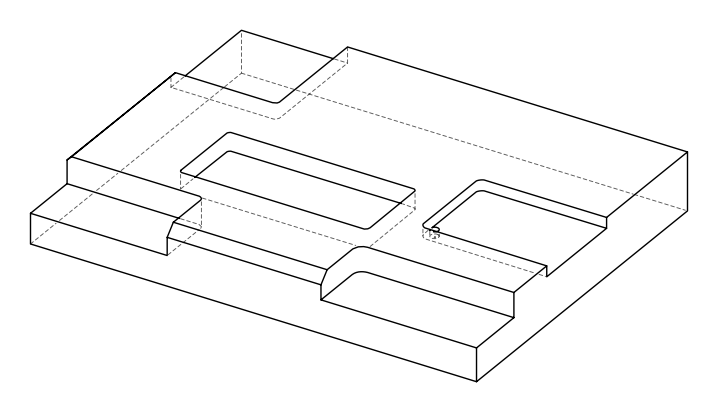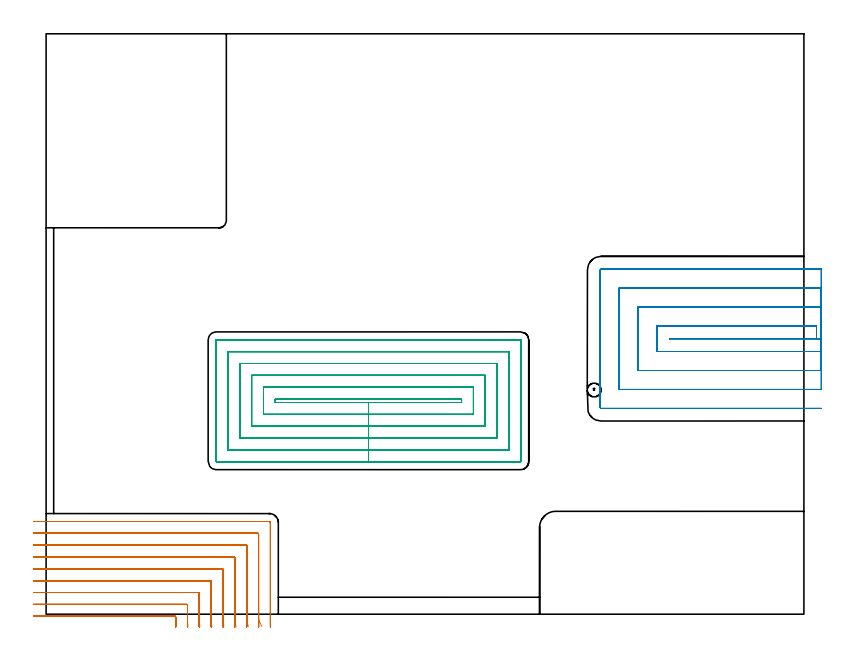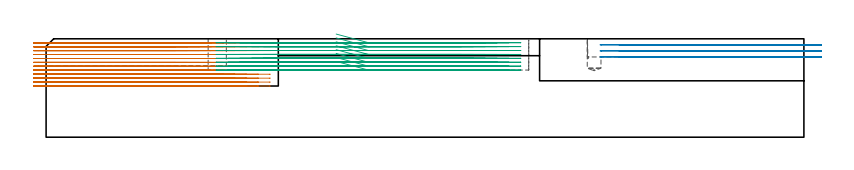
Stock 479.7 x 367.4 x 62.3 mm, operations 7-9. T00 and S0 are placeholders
(PLAN: 9 operations, 7 tool changes, 162 min)
(1 SPOT_DRILL | STEP1POCKET | NXT0321_9005460120000 | 0.03 min | 0 mm3)
(2 DRILL_BLIND_HOLE_INTO_CENTER | STEP1POCKET | NXT0301_058 | 0.09 min | 1128 mm3)
(3 AREA_MILL | FG_CHAMFER_SURFACE | UGT0205_001 | 3.07 min | 2157 mm3)
(4 AREA_MILL_1 | FG_CHAMFER_SURFACE_1 | UGT0205_001 | 5.54 min | 10171 mm3)
(5 MILL_CORNER_NOTCH_RECTANGULAR | CORNER_NOTCH_RECTANGULAR | NXT0201_009 | Follow Part, ap 2, ae 75% | 50.91 min | 238082 mm3)
(6 MILL_CORNER_NOTCH_RECTANGULAR_1 | CORNER_NOTCH_RECTANGULAR_1 | UGT0201_008 | Follow Part, ap 4, ae 75% | 16.25 min | 288770 mm3)
(7 MILL_CORNER_NOTCH_RECTANGULAR_2 | CORNER_NOTCH_RECTANGULAR_2 | NXT0201_013 | Follow Part, ap 2.5, ae 75% | 37.01 min | 279392 mm3)
(8 MILL_OPEN_POCKET | POCKET_OPEN | UGT0201_008 | Follow Part, ap 4, ae 75% | 10.31 min | 163121 mm3)
(9 MILL_RECTANGULAR_POCKET | POCKET_RECTANGULAR_STRAIGHT | NXT0201_013 | Follow Part, ap 2.5, ae 75% | 38.78 min | 349963 mm3)
(TOOL NXT0321_9005460120000 | NC Spot Drill, 142deg, 12mm, Carbide, Uncoated | D12 PA142 FL30 Z2)
(TOOL NXT0301_058 | Carbide Drill 8.7mm [860.1-0870-026A1-MM 2214] | D8.7 PA140 FL47 Z2)
(TOOL UGT0205_001 | Chamfer Mill 20 x 3 x 45 deg. | D20 FL50 Z2)
(TOOL NXT0201_009 | ENDMILL 8mm [2P460-0800-NA 1630] | D8 FL26 Z6)
(TOOL UGT0201_008 | End Mill 16 mm | D16 FL32 Z4)
(TOOL NXT0201_013 | ENDMILL 10mm | D10 FL30 Z4)
(OP 7 MILL_CORNER_NOTCH_RECTANGULAR_2)
G17 G21 G94 G90
T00 M6
G54
G17 G0 G90 X82.248 Y-7.996 S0 M3
G43 Z72.3 H0
Z59.808
G94 G1 X82.087 Y-5. F250.
G2 X82. Y-1.794 R60. F500.
G3 X81.505 Y-1.3 R0.5
G1 X-4.828
X-7.828 F250.
G0 Z72.3
X89.784 Y-7.994
Z59.808
G1 X89.599 Y-5.
G2 X89.5 Y-1.771 R52.5 F500.
G1 Y5.705
G3 X89.005 Y6.2 R0.5
G1 X-5.
X-8. F250.
G0 Z72.3
X97.331 Y-7.992
Z59.808
G1 X97.116 Y-5.
G2 X97. Y-1.771 R45. F500.
G1 Y13.205
G3 X96.505 Y13.7 R0.5
G1 X-5.
X-8. F250.
G0 Z72.3
X104.898 Y-7.989
Z59.808
G1 X104.639 Y-5.
G2 X104.5 Y-1.771 R37.5 F500.
G1 Y20.705
G3 X104.005 Y21.2 R0.5
G1 X-5.
X-8. F250.
G0 Z72.3
X112.497 Y-7.983
Z59.808
G1 X112.174 Y-5.
G2 X112. Y-1.771 R30. F500.
G1 Y28.204
G3 X111.504 Y28.7 R0.5
G1 X-5.
X-8. F250.
G0 Z72.3
X120.163 Y-7.969
Z59.808
G1 X119.733 Y-5.
G2 X119.5 Y-1.771 R22.5 F500.
G1 Y35.704
G3 X119.004 Y36.2 R0.5
G1 X-5.
X-8. F250.
G0 Z72.3
X127.997 Y-7.93
Z59.808
G1 X127.352 Y-5.
G2 X127. Y-1.771 R15. F500.
G1 Y43.204
G3 X126.504 Y43.7 R0.5
G1 X-5.
X-8. F250.
G0 Z72.3
X136.522 Y-7.708
Z59.808
G1 X135.23 Y-5.
G2 X134.5 Y-1.771 R7.5 F500.
G1 Y50.704
G3 X134.004 Y51.2 R0.5
G1 X-5.
X-8. F250.
G0 Z72.3
X142. Y-4.771
Z59.808
G1 Y-1.771
Y58. F500.
G3 X141.3 Y58.7 R0.7
G1 X-5.
X-8. F250.
G0 Z72.3
X82.025 Y-8.
Z57.317
G1 X82.002 Y-5.
G2 X82. Y-4.542 R60. F500.
G1 Y-1.795
G3 X81.505 Y-1.3 R0.5
G1 X-4.828
X-7.828 F250.
G0 Z72.3
X89.528 Y-8.
Z57.317
G1 X89.502 Y-5.
G2 X89.5 Y-4.542 R52.5 F500.
G1 Y5.705
G3 X89.005 Y6.2 R0.5
G1 X-5.
X-8. F250.
G0 Z72.3
X97.033 Y-8.
Z57.317
G1 X97.002 Y-5.
G2 X97. Y-4.542 R45. F500.
G1 Y13.205
G3 X96.505 Y13.7 R0.5
G1 X-5.
X-8. F250.
G0 Z72.3
X104.539 Y-8.
Z57.317
G1 X104.503 Y-5.
G2 X104.5 Y-4.542 R37.5 F500.
G1 Y20.705
G3 X104.005 Y21.2 R0.5
G1 X-5.
X-8. F250.
G0 Z72.3
X112.049 Y-8.
Z57.317
G1 X112.003 Y-5.
G2 X112. Y-4.542 R30. F500.
G1 Y28.204
G3 X111.504 Y28.7 R0.5
G1 X-5.
X-8. F250.
G0 Z72.3
X119.566 Y-7.999
Z57.317
G1 X119.505 Y-5.
G2 X119.5 Y-4.542 R22.5 F500.
G1 Y35.704
G3 X119.004 Y36.2 R0.5
G1 X-5.
X-8. F250.
G0 Z72.3
X127.099 Y-7.999
Z57.317
G1 X127.007 Y-5.
G2 X127. Y-4.542 R15. F500.
G1 Y43.204
G3 X126.504 Y43.7 R0.5
G1 X-5.
X-8. F250.
G0 Z72.3
X134.697 Y-7.994
Z57.317
G1 X134.514 Y-5.
G2 X134.5 Y-4.542 R7.5 F500.
G1 Y50.704
G3 X134.004 Y51.2 R0.5
G1 X-5.
X-8. F250.
G0 Z72.3
X142. Y-7.542
Z57.317
G1 Y-4.542
Y58. F500.
G3 X141.3 Y58.7 R0.7
G1 X-5.
X-8. F250.
G0 Z72.3
X82. Y-8.
Z54.825
G1 Y-5.
Y-1.795 F500.
G3 X81.505 Y-1.3 R0.5
G1 X-4.828
X-7.828 F250.
G0 Z72.3
X89.5 Y-8.
Z54.825
G1 Y-5.
Y5.705 F500.
G3 X89.005 Y6.2 R0.5
G1 X-5.
X-8. F250.
G0 Z72.3
X97. Y-8.
Z54.825
G1 Y-5.
Y13.205 F500.
G3 X96.505 Y13.7 R0.5
G1 X-5.
X-8. F250.
G0 Z72.3
X104.5 Y-8.
Z54.825
G1 Y-5.
Y20.705 F500.
G3 X104.005 Y21.2 R0.5
G1 X-5.
X-8. F250.
G0 Z72.3
X112. Y-8.
Z54.825
G1 Y-5.
Y28.204 F500.
G3 X111.504 Y28.7 R0.5
G1 X-5.
X-8. F250.
G0 Z72.3
X119.5 Y-8.
Z54.825
G1 Y-5.
Y35.704 F500.
G3 X119.004 Y36.2 R0.5
G1 X-5.
X-8. F250.
G0 Z72.3
X127. Y-8.
Z54.825
G1 Y-5.
Y43.204 F500.
G3 X126.504 Y43.7 R0.5
G1 X-5.
X-8. F250.
G0 Z72.3
X134.5 Y-8.
Z54.825
G1 Y-5.
Y50.704 F500.
G3 X134.004 Y51.2 R0.5
G1 X-5.
X-8. F250.
G0 Z72.3
X142. Y-8.
Z54.825
G1 Y-5.
Y58. F500.
G3 X141.3 Y58.7 R0.7
G1 X-5.
X-8. F250.
G0 Z72.3
X82. Y-8.
Z52.333
G1 Y-5.
Y-1.795 F500.
G3 X81.505 Y-1.3 R0.5
G1 X-4.828
X-7.828 F250.
G0 Z72.3
X89.5 Y-8.
Z52.333
G1 Y-5.
Y5.705 F500.
G3 X89.005 Y6.2 R0.5
G1 X-5.
X-8. F250.
G0 Z72.3
X97. Y-8.
Z52.333
G1 Y-5.
Y13.205 F500.
G3 X96.505 Y13.7 R0.5
G1 X-5.
X-8. F250.
G0 Z72.3
X104.5 Y-8.
Z52.333
G1 Y-5.
Y20.705 F500.
G3 X104.005 Y21.2 R0.5
G1 X-5.
X-8. F250.
G0 Z72.3
X112. Y-8.
Z52.333
G1 Y-5.
Y28.204 F500.
G3 X111.504 Y28.7 R0.5
G1 X-5.
X-8. F250.
G0 Z72.3
X119.5 Y-8.
Z52.333
G1 Y-5.
Y35.704 F500.
G3 X119.004 Y36.2 R0.5
G1 X-5.
X-8. F250.
G0 Z72.3
X127. Y-8.
Z52.333
G1 Y-5.
Y43.204 F500.
G3 X126.504 Y43.7 R0.5
G1 X-5.
X-8. F250.
G0 Z72.3
X134.5 Y-8.
Z52.333
G1 Y-5.
Y50.704 F500.
G3 X134.004 Y51.2 R0.5
G1 X-5.
X-8. F250.
G0 Z72.3
X142. Y-8.
Z52.333
G1 Y-5.
Y58. F500.
G3 X141.3 Y58.7 R0.7
G1 X-5.
X-8. F250.
G0 Z72.3
X82. Y-8.
Z49.842
G1 Y-5.
Y-1.795 F500.
G3 X81.505 Y-1.3 R0.5
G1 X-4.828
X-7.828 F250.
G0 Z72.3
X89.5 Y-8.
Z49.842
G1 Y-5.
Y5.705 F500.
G3 X89.005 Y6.2 R0.5
G1 X-5.
X-8. F250.
G0 Z72.3
X97. Y-8.
Z49.842
G1 Y-5.
Y13.205 F500.
G3 X96.505 Y13.7 R0.5
G1 X-5.
X-8. F250.
G0 Z72.3
X104.5 Y-8.
Z49.842
G1 Y-5.
Y20.705 F500.
G3 X104.005 Y21.2 R0.5
G1 X-5.
X-8. F250.
G0 Z72.3
X112. Y-8.
Z49.842
G1 Y-5.
Y28.204 F500.
G3 X111.504 Y28.7 R0.5
G1 X-5.
X-8. F250.
G0 Z72.3
X119.5 Y-8.
Z49.842
G1 Y-5.
Y35.704 F500.
G3 X119.004 Y36.2 R0.5
G1 X-5.
X-8. F250.
G0 Z72.3
X127. Y-8.
Z49.842
G1 Y-5.
Y43.204 F500.
G3 X126.504 Y43.7 R0.5
G1 X-5.
X-8. F250.
G0 Z72.3
X134.5 Y-8.
Z49.842
G1 Y-5.
Y50.704 F500.
G3 X134.004 Y51.2 R0.5
G1 X-5.
X-8. F250.
G0 Z72.3
X142. Y-8.
Z49.842
G1 Y-5.
Y58. F500.
G3 X141.3 Y58.7 R0.7
G1 X-5.
X-8. F250.
G0 Z72.3
X82. Y-8.
Z47.35
G1 Y-5.
Y-1.795 F500.
G3 X81.505 Y-1.3 R0.5
G1 X-4.828
X-7.828 F250.
G0 Z72.3
X89.5 Y-8.
Z47.35
G1 Y-5.
Y5.705 F500.
G3 X89.005 Y6.2 R0.5
G1 X-5.
X-8. F250.
G0 Z72.3
X97. Y-8.
Z47.35
G1 Y-5.
Y13.205 F500.
G3 X96.505 Y13.7 R0.5
G1 X-5.
X-8. F250.
G0 Z72.3
X104.5 Y-8.
Z47.35
G1 Y-5.
Y20.705 F500.
G3 X104.005 Y21.2 R0.5
G1 X-5.
X-8. F250.
G0 Z72.3
X112. Y-8.
Z47.35
G1 Y-5.
Y28.204 F500.
G3 X111.504 Y28.7 R0.5
G1 X-5.
X-8. F250.
G0 Z72.3
X119.5 Y-8.
Z47.35
G1 Y-5.
Y35.704 F500.
G3 X119.004 Y36.2 R0.5
G1 X-5.
X-8. F250.
G0 Z72.3
X127. Y-8.
Z47.35
G1 Y-5.
Y43.204 F500.
G3 X126.504 Y43.7 R0.5
G1 X-5.
X-8. F250.
G0 Z72.3
X134.5 Y-8.
Z47.35
G1 Y-5.
Y50.704 F500.
G3 X134.004 Y51.2 R0.5
G1 X-5.
X-8. F250.
G0 Z72.3
X142. Y-8.
Z47.35
G1 Y-5.
Y58. F500.
G3 X141.3 Y58.7 R0.7
G1 X-5.
X-8. F250.
G0 Z72.3
X82. Y-8.
Z44.858
G1 Y-5.
Y-1.795 F500.
G3 X81.505 Y-1.3 R0.5
G1 X-4.828
X-7.828 F250.
G0 Z72.3
X89.5 Y-8.
Z44.858
G1 Y-5.
Y5.705 F500.
G3 X89.005 Y6.2 R0.5
G1 X-5.
X-8. F250.
G0 Z72.3
X97. Y-8.
Z44.858
G1 Y-5.
Y13.205 F500.
G3 X96.505 Y13.7 R0.5
G1 X-5.
X-8. F250.
G0 Z72.3
X104.5 Y-8.
Z44.858
G1 Y-5.
Y20.705 F500.
G3 X104.005 Y21.2 R0.5
G1 X-5.
X-8. F250.
G0 Z72.3
X112. Y-8.
Z44.858
G1 Y-5.
Y28.204 F500.
G3 X111.504 Y28.7 R0.5
G1 X-5.
X-8. F250.
G0 Z72.3
X119.5 Y-8.
Z44.858
G1 Y-5.
Y35.704 F500.
G3 X119.004 Y36.2 R0.5
G1 X-5.
X-8. F250.
G0 Z72.3
X127. Y-8.
Z44.858
G1 Y-5.
Y43.204 F500.
G3 X126.504 Y43.7 R0.5
G1 X-5.
X-8. F250.
G0 Z72.3
X134.5 Y-8.
Z44.858
G1 Y-5.
Y50.704 F500.
G3 X134.004 Y51.2 R0.5
G1 X-5.
X-8. F250.
G0 Z72.3
X142. Y-8.
Z44.858
G1 Y-5.
Y58. F500.
G3 X141.3 Y58.7 R0.7
G1 X-5.
X-8. F250.
G0 Z72.3
X82. Y-8.
Z42.367
G1 Y-5.
Y-1.795 F500.
G3 X81.505 Y-1.3 R0.5
G1 X-4.828
X-7.828 F250.
G0 Z72.3
X89.5 Y-8.
Z42.367
G1 Y-5.
Y5.705 F500.
G3 X89.005 Y6.2 R0.5
G1 X-5.
X-8. F250.
G0 Z72.3
X97. Y-8.
Z42.367
G1 Y-5.
Y13.205 F500.
G3 X96.505 Y13.7 R0.5
G1 X-5.
X-8. F250.
G0 Z72.3
X104.5 Y-8.
Z42.367
G1 Y-5.
Y20.705 F500.
G3 X104.005 Y21.2 R0.5
G1 X-5.
X-8. F250.
G0 Z72.3
X112. Y-8.
Z42.367
G1 Y-5.
Y28.204 F500.
G3 X111.504 Y28.7 R0.5
G1 X-5.
X-8. F250.
G0 Z72.3
X119.5 Y-8.
Z42.367
G1 Y-5.
Y35.704 F500.
G3 X119.004 Y36.2 R0.5
G1 X-5.
X-8. F250.
G0 Z72.3
X127. Y-8.
Z42.367
G1 Y-5.
Y43.204 F500.
G3 X126.504 Y43.7 R0.5
G1 X-5.
X-8. F250.
G0 Z72.3
X134.5 Y-8.
Z42.367
G1 Y-5.
Y50.704 F500.
G3 X134.004 Y51.2 R0.5
G1 X-5.
X-8. F250.
G0 Z72.3
X142. Y-8.
Z42.367
G1 Y-5.
Y58. F500.
G3 X141.3 Y58.7 R0.7
G1 X-5.
X-8. F250.
G0 Z72.3
X82. Y-8.
Z39.875
G1 Y-5.
Y-1.795 F500.
G3 X81.505 Y-1.3 R0.5
G1 X-4.828
X-7.828 F250.
G0 Z72.3
X89.5 Y-8.
Z39.875
G1 Y-5.
Y5.705 F500.
G3 X89.005 Y6.2 R0.5
G1 X-5.
X-8. F250.
G0 Z72.3
X97. Y-8.
Z39.875
G1 Y-5.
Y13.205 F500.
G3 X96.505 Y13.7 R0.5
G1 X-5.
X-8. F250.
G0 Z72.3
X104.5 Y-8.
Z39.875
G1 Y-5.
Y20.705 F500.
G3 X104.005 Y21.2 R0.5
G1 X-5.
X-8. F250.
G0 Z72.3
X112. Y-8.
Z39.875
G1 Y-5.
Y28.204 F500.
G3 X111.504 Y28.7 R0.5
G1 X-5.
X-8. F250.
G0 Z72.3
X119.5 Y-8.
Z39.875
G1 Y-5.
Y35.704 F500.
G3 X119.004 Y36.2 R0.5
G1 X-5.
X-8. F250.
G0 Z72.3
X127. Y-8.
Z39.875
G1 Y-5.
Y43.204 F500.
G3 X126.504 Y43.7 R0.5
G1 X-5.
X-8. F250.
G0 Z72.3
X134.5 Y-8.
Z39.875
G1 Y-5.
Y50.704 F500.
G3 X134.004 Y51.2 R0.5
G1 X-5.
X-8. F250.
G0 Z72.3
X142. Y-8.
Z39.875
G1 Y-5.
Y58. F500.
G3 X141.3 Y58.7 R0.7
G1 X-5.
X-8. F250.
G0 Z72.3
X82. Y-8.
Z37.383
G1 Y-5.
Y-1.795 F500.
G3 X81.505 Y-1.3 R0.5
G1 X-4.828
X-7.828 F250.
G0 Z72.3
X89.5 Y-8.
Z37.383
G1 Y-5.
Y5.705 F500.
G3 X89.005 Y6.2 R0.5
G1 X-5.
X-8. F250.
G0 Z72.3
X97. Y-8.
Z37.383
G1 Y-5.
Y13.205 F500.
G3 X96.505 Y13.7 R0.5
G1 X-5.
X-8. F250.
G0 Z72.3
X104.5 Y-8.
Z37.383
G1 Y-5.
Y20.705 F500.
G3 X104.005 Y21.2 R0.5
G1 X-5.
X-8. F250.
G0 Z72.3
X112. Y-8.
Z37.383
G1 Y-5.
Y28.204 F500.
G3 X111.504 Y28.7 R0.5
G1 X-5.
X-8. F250.
G0 Z72.3
X119.5 Y-8.
Z37.383
G1 Y-5.
Y35.704 F500.
G3 X119.004 Y36.2 R0.5
G1 X-5.
X-8. F250.
G0 Z72.3
X127. Y-8.
Z37.383
G1 Y-5.
Y43.204 F500.
G3 X126.504 Y43.7 R0.5
G1 X-5.
X-8. F250.
G0 Z72.3
X134.5 Y-8.
Z37.383
G1 Y-5.
Y50.704 F500.
G3 X134.004 Y51.2 R0.5
G1 X-5.
X-8. F250.
G0 Z72.3
X142. Y-8.
Z37.383
G1 Y-5.
Y58. F500.
G3 X141.3 Y58.7 R0.7
G1 X-5.
X-8. F250.
G0 Z72.3
X82. Y-8.
Z34.892
G1 Y-5.
Y-1.795 F500.
G3 X81.505 Y-1.3 R0.5
G1 X-4.828
X-7.828 F250.
G0 Z72.3
X89.5 Y-8.
Z34.892
G1 Y-5.
Y5.705 F500.
G3 X89.005 Y6.2 R0.5
G1 X-5.
X-8. F250.
G0 Z72.3
X97. Y-8.
Z34.892
G1 Y-5.
Y13.205 F500.
G3 X96.505 Y13.7 R0.5
G1 X-5.
X-8. F250.
G0 Z72.3
X104.5 Y-8.
Z34.892
G1 Y-5.
Y20.705 F500.
G3 X104.005 Y21.2 R0.5
G1 X-5.
X-8. F250.
G0 Z72.3
X112. Y-8.
Z34.892
G1 Y-5.
Y28.204 F500.
G3 X111.504 Y28.7 R0.5
G1 X-5.
X-8. F250.
G0 Z72.3
X119.5 Y-8.
Z34.892
G1 Y-5.
Y35.704 F500.
G3 X119.004 Y36.2 R0.5
G1 X-5.
X-8. F250.
G0 Z72.3
X127. Y-8.
Z34.892
G1 Y-5.
Y43.204 F500.
G3 X126.504 Y43.7 R0.5
G1 X-5.
X-8. F250.
G0 Z72.3
X134.5 Y-8.
Z34.892
G1 Y-5.
Y50.704 F500.
G3 X134.004 Y51.2 R0.5
G1 X-5.
X-8. F250.
G0 Z72.3
X142. Y-8.
Z34.892
G1 Y-5.
Y58. F500.
G3 X141.3 Y58.7 R0.7
G1 X-5.
X-8. F250.
G0 Z72.3
X82. Y-8.
Z32.4
G1 Y-5.
Y-1.795 F500.
G3 X81.505 Y-1.3 R0.5
G1 X-4.828
X-7.828 F250.
G0 Z72.3
X89.5 Y-8.
Z32.4
G1 Y-5.
Y5.705 F500.
G3 X89.005 Y6.2 R0.5
G1 X-5.
X-8. F250.
G0 Z72.3
X97. Y-8.
Z32.4
G1 Y-5.
Y13.205 F500.
G3 X96.505 Y13.7 R0.5
G1 X-5.
X-8. F250.
G0 Z72.3
X104.5 Y-8.
Z32.4
G1 Y-5.
Y20.705 F500.
G3 X104.005 Y21.2 R0.5
G1 X-5.
X-8. F250.
G0 Z72.3
X112. Y-8.
Z32.4
G1 Y-5.
Y28.204 F500.
G3 X111.504 Y28.7 R0.5
G1 X-5.
X-8. F250.
G0 Z72.3
X119.5 Y-8.
Z32.4
G1 Y-5.
Y35.704 F500.
G3 X119.004 Y36.2 R0.5
G1 X-5.
X-8. F250.
G0 Z72.3
X127. Y-8.
Z32.4
G1 Y-5.
Y43.204 F500.
G3 X126.504 Y43.7 R0.5
G1 X-5.
X-8. F250.
G0 Z72.3
X134.5 Y-8.
Z32.4
G1 Y-5.
Y50.704 F500.
G3 X134.004 Y51.2 R0.5
G1 X-5.
X-8. F250.
G0 Z72.3
X142. Y-8.
Z32.4
G1 Y-5.
Y58. F500.
G3 X141.3 Y58.7 R0.7
G1 X-5.
X-8. F250.
G0 Z72.3
M5
M2
(OP 8 MILL_OPEN_POCKET)
G17 G21 G94 G90
T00 M6
G54
G17 G0 G90 X490.7 Y174.3 S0 M3
G43 Z72.3 H0
Z58.467
G94 G1 X487.7 F250.
X394.7 F500.
Y174.5
X487.7
Y182.5
X386.7
Y166.3
X487.7
X490.7 F250.
Y194.5
X487.7
X374.7 F500.
Y154.3
X487.7
X490.7 F250.
Y206.5
X487.7
X362.7 F500.
Y142.3
X487.7
X490.7 F250.
Y218.5
X487.7
X351.4 F500.
G3 X350.7 Y217.8 R0.7
G1 Y131.
G3 X351.4 Y130.3 R0.7
G1 X487.7
X490.7 F250.
G0 Y174.3 Z54.633
G1 X487.7
X394.7 F500.
Y174.5
X487.7
Y182.5
X386.7
Y166.3
X487.7
X490.7 F250.
Y194.5
X487.7
X374.7 F500.
Y154.3
X487.7
X490.7 F250.
Y206.5
X487.7
X362.7 F500.
Y142.3
X487.7
X490.7 F250.
Y218.5
X487.7
X351.4 F500.
G3 X350.7 Y217.8 R0.7
G1 Y131.
G3 X351.4 Y130.3 R0.7
G1 X487.7
X490.7 F250.
G0 Y174.3 Z50.8
G1 X487.7
X394.7 F500.
Y174.5
X487.7
Y182.5
X386.7
Y166.3
X487.7
X490.7 F250.
Y194.5
X487.7
X374.7 F500.
Y154.3
X487.7
X490.7 F250.
Y206.5
X487.7
X362.7 F500.
Y142.3
X487.7
X490.7 F250.
Y218.5
X487.7
X351.4 F500.
G3 X350.7 Y217.8 R0.7
G1 Y131.
G3 X351.4 Y130.3 R0.7
G1 X487.7
X490.7 F250.
G0 Z72.3
M5
M2
(OP 9 MILL_RECTANGULAR_POCKET)
G17 G21 G94 G90
T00 M6
G54
G17 G0 G90 X183.617 Y134. S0 M3
G43 Z72.3 H0
Z65.3
G94 G1 X204.05 Z59.825 F250.
X263. F500.
Y136.2
X145.1
Y134.
X204.05
Y126.5
X270.5
Y143.7
X137.6
Y126.5
X204.05
Y119.
X278.
Y151.2
X130.1
Y119.
X204.05
Y111.5
X285.5
Y158.7
X122.6
Y111.5
X204.05
Y104.
X293.
Y166.2
X115.1
Y104.
X204.05
Y96.5
X300.3
G3 X300.5 Y96.7 R0.2
G1 Y173.5
G3 X300.3 Y173.7 R0.2
G1 X107.8
G3 X107.6 Y173.5 R0.2
G1 Y96.7
G3 X107.8 Y96.5 R0.2
G1 X204.05
X205.05
G0 X183.617 Y134. Z62.825
G1 X204.05 Z57.35 F250.
X263. F500.
Y136.2
X145.1
Y134.
X204.05
Y126.5
X270.5
Y143.7
X137.6
Y126.5
X204.05
Y119.
X278.
Y151.2
X130.1
Y119.
X204.05
Y111.5
X285.5
Y158.7
X122.6
Y111.5
X204.05
Y104.
X293.
Y166.2
X115.1
Y104.
X204.05
Y96.5
X300.3
G3 X300.5 Y96.7 R0.2
G1 Y173.5
G3 X300.3 Y173.7 R0.2
G1 X107.8
G3 X107.6 Y173.5 R0.2
G1 Y96.7
G3 X107.8 Y96.5 R0.2
G1 X204.05
X205.05
G0 X183.617 Y134. Z60.35
G1 X204.05 Z54.875 F250.
X263. F500.
Y136.2
X145.1
Y134.
X204.05
Y126.5
X270.5
Y143.7
X137.6
Y126.5
X204.05
Y119.
X278.
Y151.2
X130.1
Y119.
X204.05
Y111.5
X285.5
Y158.7
X122.6
Y111.5
X204.05
Y104.
X293.
Y166.2
X115.1
Y104.
X204.05
Y96.5
X300.3
G3 X300.5 Y96.7 R0.2
G1 Y173.5
G3 X300.3 Y173.7 R0.2
G1 X107.8
G3 X107.6 Y173.5 R0.2
G1 Y96.7
G3 X107.8 Y96.5 R0.2
G1 X204.05
X205.05
G0 X183.617 Y134. Z57.875
G1 X204.05 Z52.4 F250.
X263. F500.
Y136.2
X145.1
Y134.
X204.05
Y126.5
X270.5
Y143.7
X137.6
Y126.5
X204.05
Y119.
X278.
Y151.2
X130.1
Y119.
X204.05
Y111.5
X285.5
Y158.7
X122.6
Y111.5
X204.05
Y104.
X293.
Y166.2
X115.1
Y104.
X204.05
Y96.5
X300.3
G3 X300.5 Y96.7 R0.2
G1 Y173.5
G3 X300.3 Y173.7 R0.2
G1 X107.8
G3 X107.6 Y173.5 R0.2
G1 Y96.7
G3 X107.8 Y96.5 R0.2
G1 X204.05
X205.05
G0 X183.617 Y134. Z55.4
G1 X204.05 Z49.925 F250.
X263. F500.
Y136.2
X145.1
Y134.
X204.05
Y126.5
X270.5
Y143.7
X137.6
Y126.5
X204.05
Y119.
X278.
Y151.2
X130.1
Y119.
X204.05
Y111.5
X285.5
Y158.7
X122.6
Y111.5
X204.05
Y104.
X293.
Y166.2
X115.1
Y104.
X204.05
Y96.5
X300.3
G3 X300.5 Y96.7 R0.2
G1 Y173.5
G3 X300.3 Y173.7 R0.2
G1 X107.8
G3 X107.6 Y173.5 R0.2
G1 Y96.7
G3 X107.8 Y96.5 R0.2
G1 X204.05
X205.05
G0 X183.617 Y134. Z52.925
G1 X204.05 Z47.45 F250.
X263. F500.
Y136.2
X145.1
Y134.
X204.05
Y126.5
X270.5
Y143.7
X137.6
Y126.5
X204.05
Y119.
X278.
Y151.2
X130.1
Y119.
X204.05
Y111.5
X285.5
Y158.7
X122.6
Y111.5
X204.05
Y104.
X293.
Y166.2
X115.1
Y104.
X204.05
Y96.5
X300.3
G3 X300.5 Y96.7 R0.2
G1 Y173.5
G3 X300.3 Y173.7 R0.2
G1 X107.8
G3 X107.6 Y173.5 R0.2
G1 Y96.7
G3 X107.8 Y96.5 R0.2
G1 X204.05
X205.05
G0 X183.617 Y134. Z50.45
G1 X204.05 Z44.975 F250.
X263. F500.
Y136.2
X145.1
Y134.
X204.05
Y126.5
X270.5
Y143.7
X137.6
Y126.5
X204.05
Y119.
X278.
Y151.2
X130.1
Y119.
X204.05
Y111.5
X285.5
Y158.7
X122.6
Y111.5
X204.05
Y104.
X293.
Y166.2
X115.1
Y104.
X204.05
Y96.5
X300.3
G3 X300.5 Y96.7 R0.2
G1 Y173.5
G3 X300.3 Y173.7 R0.2
G1 X107.8
G3 X107.6 Y173.5 R0.2
G1 Y96.7
G3 X107.8 Y96.5 R0.2
G1 X204.05
X205.05
G0 X183.617 Y134. Z47.975
G1 X204.05 Z42.5 F250.
X263. F500.
Y136.2
X145.1
Y134.
X204.05
Y126.5
X270.5
Y143.7
X137.6
Y126.5
X204.05
Y119.
X278.
Y151.2
X130.1
Y119.
X204.05
Y111.5
X285.5
Y158.7
X122.6
Y111.5
X204.05
Y104.
X293.
Y166.2
X115.1
Y104.
X204.05
Y96.5
X300.3
G3 X300.5 Y96.7 R0.2
G1 Y173.5
G3 X300.3 Y173.7 R0.2
G1 X107.8
G3 X107.6 Y173.5 R0.2
G1 Y96.7
G3 X107.8 Y96.5 R0.2
G1 X204.05
X205.05
G0 Z72.3
M5
M2
